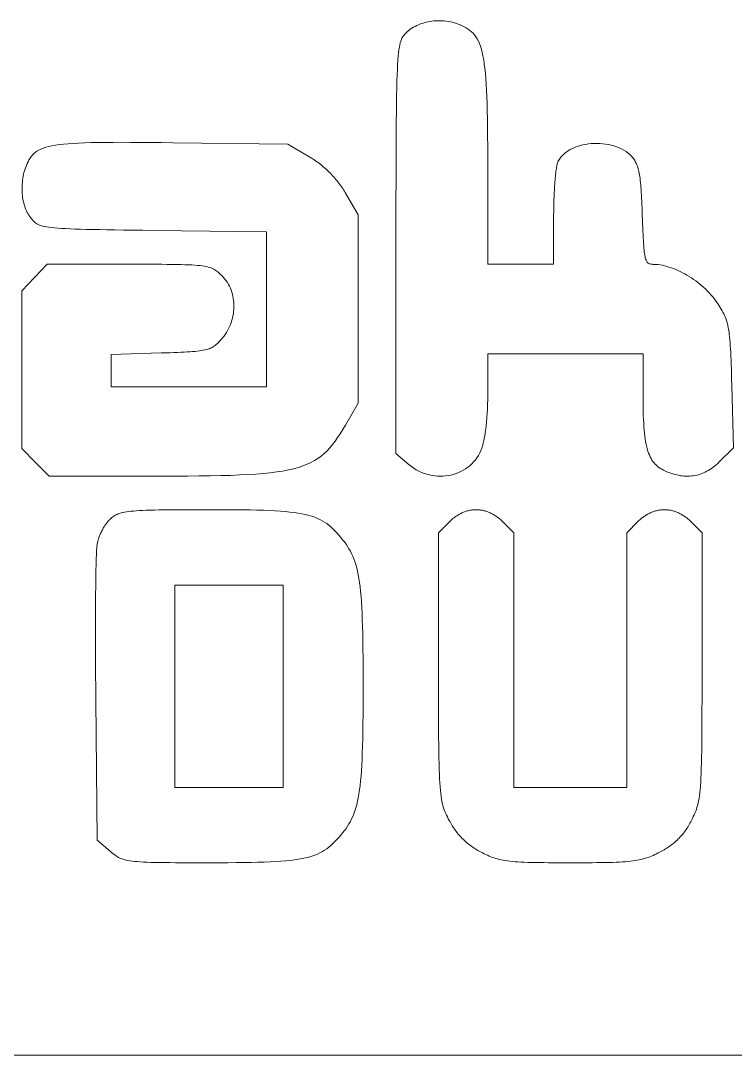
# Model space of a CAD drawing. Header units: millimetres. Extents: x 0 to 1200, y 0 to 900.
# Drawn here: x 260.73 to 285.19, y 450 to 485.4 of the extents above; entities that cross this region are included whole.
import ezdxf

# ---------------------------------------------------------------- set-up
doc = ezdxf.new("R2010")
doc.units = ezdxf.units.MM
doc.layers.add('Referance lines', color=3, linetype='CONTINUOUS', lineweight=0, true_color=0x00ff00)
doc.layers.add('Text', color=5, linetype='CONTINUOUS', lineweight=0, true_color=0x0000ff)

msp = doc.modelspace()

# ---------------------------------------------------------------- linework, layer by layer
at = {"layer": 'Referance lines', "color": 3, "true_color": 0x00ff00}
for p, q in [((0, 450), (1200, 450)), ((127.977, 450), (968.55, 450))]:
    msp.add_line(p, q, dxfattribs=at)
at = {"layer": 'Text'}
for p, q in [((274.672, 485.364), (274.74, 485.377)), ((274.74, 485.377), (274.808, 485.387)), ((274.808, 485.387), (274.877, 485.395)), ((274.877, 485.395), (274.947, 485.4)), ((274.947, 485.4), (275.017, 485.402)), ((275.017, 485.402), (275.087, 485.402)), ((275.087, 485.402), (275.157, 485.4)), ((275.157, 485.4), (275.228, 485.395)), ((275.228, 485.395), (275.298, 485.387)), ((275.298, 485.387), (275.368, 485.377)), ((275.368, 485.377), (275.438, 485.364)), ((273.923, 484.986), (273.968, 485.028)), ((273.968, 485.028), (274.017, 485.069)), ((274.017, 485.069), (274.067, 485.107)), ((274.067, 485.107), (274.12, 485.143)), ((274.12, 485.143), (274.175, 485.177)), ((274.175, 485.177), (274.231, 485.209)), ((274.231, 485.209), (274.29, 485.238)), ((274.29, 485.238), (274.35, 485.265)), ((274.35, 485.265), (274.412, 485.29)), ((274.412, 485.29), (274.475, 485.312)), ((274.475, 485.312), (274.54, 485.332)), ((274.54, 485.332), (274.605, 485.349)), ((274.605, 485.349), (274.672, 485.364)), ((275.438, 485.364), (275.507, 485.349)), ((275.507, 485.349), (275.575, 485.331)), ((275.575, 485.331), (275.643, 485.31)), ((275.643, 485.31), (275.709, 485.286)), ((275.709, 485.286), (275.775, 485.26)), ((275.775, 485.26), (275.839, 485.231)), ((275.839, 485.231), (275.912, 485.194)), ((275.912, 485.194), (275.98, 485.156)), ((275.98, 485.156), (276.045, 485.115)), ((276.045, 485.115), (276.105, 485.071)), ((276.105, 485.071), (276.162, 485.023)), ((276.162, 485.023), (276.216, 484.971)), ((273.723, 484.644), (273.741, 484.704)), ((273.741, 484.704), (273.761, 484.756)), ((273.761, 484.756), (273.781, 484.801)), ((273.781, 484.801), (273.804, 484.841)), ((273.804, 484.841), (273.827, 484.877)), ((273.827, 484.877), (273.853, 484.909)), ((273.853, 484.909), (273.88, 484.941)), ((273.88, 484.941), (273.923, 484.986)), ((276.216, 484.971), (276.266, 484.914)), ((276.266, 484.914), (276.312, 484.851)), ((276.312, 484.851), (276.356, 484.781)), ((276.356, 484.781), (276.396, 484.705)), ((276.396, 484.705), (276.433, 484.621)), ((273.664, 484.301), (273.677, 484.404)), ((273.677, 484.404), (273.691, 484.495)), ((273.691, 484.495), (273.707, 484.575)), ((273.707, 484.575), (273.723, 484.644)), ((276.433, 484.621), (276.467, 484.529)), ((276.467, 484.529), (276.499, 484.429)), ((276.499, 484.429), (276.528, 484.319)), ((276.528, 484.319), (276.554, 484.199)), ((273.632, 483.899), (273.642, 484.049)), ((273.642, 484.049), (273.653, 484.183)), ((273.653, 484.183), (273.664, 484.301)), ((276.554, 484.199), (276.578, 484.068)), ((276.578, 484.068), (276.599, 483.926)), ((273.616, 483.545), (273.624, 483.732)), ((273.624, 483.732), (273.632, 483.899)), ((276.599, 483.926), (276.618, 483.772)), ((276.618, 483.772), (276.635, 483.606)), ((276.635, 483.606), (276.65, 483.426)), ((273.603, 483.109), (273.609, 483.337)), ((273.609, 483.337), (273.616, 483.545)), ((276.65, 483.426), (276.664, 483.233)), ((273.598, 482.857), (273.603, 483.109)), ((276.664, 483.233), (276.675, 483.025)), ((276.675, 483.025), (276.685, 482.803)), ((273.589, 482.28), (273.593, 482.581)), ((273.593, 482.581), (273.598, 482.857)), ((276.685, 482.803), (276.693, 482.565)), ((276.693, 482.565), (276.7, 482.311)), ((273.586, 481.952), (273.589, 482.28)), ((276.7, 482.311), (276.705, 482.039)), ((273.583, 481.597), (273.586, 481.952)), ((276.705, 482.039), (276.709, 481.751)), ((273.581, 481.212), (273.583, 481.597)), ((276.709, 481.751), (276.712, 481.444)), ((261.693, 481.099), (261.802, 481.122)), ((261.802, 481.122), (261.922, 481.144)), ((261.922, 481.144), (262.054, 481.162)), ((262.054, 481.162), (262.198, 481.179)), ((262.198, 481.179), (262.356, 481.193)), ((262.356, 481.193), (262.528, 481.205)), ((262.528, 481.205), (262.714, 481.216)), ((262.714, 481.216), (262.916, 481.224)), ((262.916, 481.224), (263.134, 481.231)), ((263.134, 481.231), (263.368, 481.235)), ((263.368, 481.235), (263.621, 481.239)), ((263.621, 481.239), (263.892, 481.24)), ((263.892, 481.24), (264.182, 481.241)), ((264.182, 481.241), (264.491, 481.24)), ((264.491, 481.24), (264.821, 481.238)), ((264.821, 481.238), (265.173, 481.235)), ((265.173, 481.235), (265.547, 481.231)), ((265.547, 481.231), (265.943, 481.226)), ((265.943, 481.226), (269.871, 481.175)), ((269.871, 481.175), (270.632, 480.728)), ((273.579, 480.797), (273.581, 481.212)), ((276.712, 481.444), (276.714, 481.119)), ((279.79, 481.101), (279.879, 481.129)), ((279.879, 481.129), (279.971, 481.152)), ((279.971, 481.152), (280.065, 481.171)), ((280.065, 481.171), (280.161, 481.185)), ((280.161, 481.185), (280.258, 481.195)), ((280.258, 481.195), (280.356, 481.201)), ((280.356, 481.201), (280.454, 481.203)), ((280.454, 481.203), (280.553, 481.2)), ((280.553, 481.2), (280.651, 481.193)), ((280.651, 481.193), (280.748, 481.181)), ((280.748, 481.181), (280.844, 481.165)), ((280.844, 481.165), (280.939, 481.145)), ((280.939, 481.145), (281.031, 481.119)), ((281.031, 481.119), (281.121, 481.09)), ((261.09, 480.754), (261.132, 480.805)), ((261.132, 480.805), (261.179, 480.853)), ((261.179, 480.853), (261.231, 480.897)), ((261.231, 480.897), (261.289, 480.938)), ((261.289, 480.938), (261.354, 480.976)), ((261.354, 480.976), (261.426, 481.011)), ((261.426, 481.011), (261.506, 481.043)), ((261.506, 481.043), (261.595, 481.072)), ((261.595, 481.072), (261.693, 481.099)), ((273.578, 480.351), (273.579, 480.797)), ((276.714, 481.119), (276.716, 480.775)), ((276.716, 480.775), (276.716, 480.41)), ((279.216, 480.733), (279.27, 480.793)), ((279.27, 480.793), (279.33, 480.849)), ((279.33, 480.849), (279.396, 480.902)), ((279.396, 480.902), (279.466, 480.95)), ((279.466, 480.95), (279.541, 480.994)), ((279.541, 480.994), (279.62, 481.034)), ((279.62, 481.034), (279.703, 481.07)), ((279.703, 481.07), (279.79, 481.101)), ((281.121, 481.09), (281.209, 481.055)), ((281.209, 481.055), (281.292, 481.017)), ((281.292, 481.017), (281.373, 480.973)), ((281.373, 480.973), (281.449, 480.925)), ((281.449, 480.925), (281.52, 480.872)), ((281.52, 480.872), (281.587, 480.815)), ((281.587, 480.815), (281.648, 480.753)), ((260.903, 480.393), (260.926, 480.453)), ((260.926, 480.453), (260.952, 480.512)), ((260.952, 480.512), (260.983, 480.578)), ((260.983, 480.578), (261.016, 480.641)), ((261.016, 480.641), (261.052, 480.699)), ((261.052, 480.699), (261.09, 480.754)), ((270.632, 480.728), (270.679, 480.699)), ((270.679, 480.699), (270.726, 480.67)), ((270.726, 480.67), (270.773, 480.64)), ((270.773, 480.64), (270.819, 480.609)), ((270.819, 480.609), (270.865, 480.577)), ((270.865, 480.577), (270.91, 480.545)), ((270.91, 480.545), (270.955, 480.512)), ((270.955, 480.512), (270.999, 480.478)), ((270.999, 480.478), (271.042, 480.443)), ((271.042, 480.443), (271.086, 480.407)), ((279.072, 480.393), (279.08, 480.434)), ((279.08, 480.434), (279.087, 480.471)), ((279.087, 480.471), (279.095, 480.505)), ((279.095, 480.505), (279.103, 480.535)), ((279.103, 480.535), (279.111, 480.561)), ((279.111, 480.561), (279.119, 480.582)), ((279.119, 480.582), (279.127, 480.6)), ((279.127, 480.6), (279.168, 480.668)), ((279.168, 480.668), (279.216, 480.733)), ((281.648, 480.753), (281.672, 480.726)), ((281.672, 480.726), (281.694, 480.698)), ((281.694, 480.698), (281.715, 480.67)), ((281.715, 480.67), (281.735, 480.64)), ((281.735, 480.64), (281.755, 480.609)), ((281.755, 480.609), (281.773, 480.577)), ((281.773, 480.577), (281.79, 480.542)), ((281.79, 480.542), (281.806, 480.506)), ((281.806, 480.506), (281.822, 480.468)), ((281.822, 480.468), (281.837, 480.427)), ((281.837, 480.427), (281.851, 480.385)), ((260.804, 480.011), (260.816, 480.077)), ((260.816, 480.077), (260.829, 480.141)), ((260.829, 480.141), (260.844, 480.206)), ((260.844, 480.206), (260.862, 480.269)), ((260.862, 480.269), (260.881, 480.332)), ((260.881, 480.332), (260.903, 480.393)), ((271.086, 480.407), (271.128, 480.371)), ((271.128, 480.371), (271.17, 480.334)), ((271.17, 480.334), (271.211, 480.297)), ((271.211, 480.297), (271.252, 480.259)), ((271.252, 480.259), (271.292, 480.22)), ((271.292, 480.22), (271.332, 480.18)), ((271.332, 480.18), (271.371, 480.14)), ((271.371, 480.14), (271.409, 480.099)), ((271.409, 480.099), (271.446, 480.058)), ((271.446, 480.058), (271.483, 480.016)), ((273.577, 479.871), (273.578, 480.351)), ((276.716, 480.41), (276.717, 477.068)), ((279.026, 480.017), (279.032, 480.079)), ((279.032, 480.079), (279.038, 480.139)), ((279.038, 480.139), (279.045, 480.196)), ((279.045, 480.196), (279.051, 480.25)), ((279.051, 480.25), (279.058, 480.3)), ((279.058, 480.3), (279.065, 480.348)), ((279.065, 480.348), (279.072, 480.393)), ((281.851, 480.385), (281.864, 480.339)), ((281.864, 480.339), (281.876, 480.291)), ((281.876, 480.291), (281.888, 480.24)), ((281.888, 480.24), (281.899, 480.185)), ((281.899, 480.185), (281.909, 480.128)), ((281.909, 480.128), (281.918, 480.067)), ((281.918, 480.067), (281.928, 480.002)), ((260.777, 479.681), (260.779, 479.747)), ((260.779, 479.747), (260.782, 479.814)), ((260.782, 479.814), (260.788, 479.88)), ((260.788, 479.88), (260.795, 479.946)), ((260.795, 479.946), (260.804, 480.011)), ((271.483, 480.016), (271.519, 479.974)), ((271.519, 479.974), (271.555, 479.931)), ((271.555, 479.931), (271.59, 479.887)), ((271.59, 479.887), (271.624, 479.843)), ((271.624, 479.843), (271.657, 479.798)), ((271.657, 479.798), (271.689, 479.753)), ((271.689, 479.753), (271.721, 479.707)), ((271.721, 479.707), (271.752, 479.661)), ((273.576, 479.358), (273.577, 479.871)), ((279, 479.671), (279.005, 479.745)), ((279.005, 479.745), (279.01, 479.816)), ((279.01, 479.816), (279.015, 479.885)), ((279.015, 479.885), (279.02, 479.952)), ((279.02, 479.952), (279.026, 480.017)), ((281.928, 480.002), (281.936, 479.933)), ((281.936, 479.933), (281.944, 479.86)), ((281.944, 479.86), (281.952, 479.783)), ((281.952, 479.783), (281.959, 479.702)), ((260.778, 479.616), (260.777, 479.681)), ((260.78, 479.55), (260.778, 479.616)), ((260.785, 479.485), (260.78, 479.55)), ((260.791, 479.421), (260.785, 479.485)), ((260.799, 479.357), (260.791, 479.421)), ((260.809, 479.295), (260.799, 479.357)), ((271.752, 479.661), (271.782, 479.614)), ((271.782, 479.614), (271.811, 479.567)), ((271.811, 479.567), (271.84, 479.52)), ((271.84, 479.52), (272.287, 478.759)), ((273.576, 478.809), (273.576, 479.358)), ((278.982, 479.281), (278.985, 479.362)), ((278.985, 479.362), (278.988, 479.441)), ((278.988, 479.441), (278.992, 479.52)), ((278.992, 479.52), (278.996, 479.596)), ((278.996, 479.596), (279, 479.671)), ((281.959, 479.702), (281.965, 479.616)), ((281.965, 479.616), (281.972, 479.525)), ((281.972, 479.525), (281.978, 479.43)), ((281.978, 479.43), (281.983, 479.329)), ((260.821, 479.233), (260.809, 479.295)), ((260.835, 479.172), (260.821, 479.233)), ((260.851, 479.113), (260.835, 479.172)), ((260.869, 479.055), (260.851, 479.113)), ((260.889, 478.999), (260.869, 479.055)), ((260.91, 478.944), (260.889, 478.999)), ((278.974, 478.946), (278.975, 479.031)), ((278.975, 479.031), (278.977, 479.115)), ((278.977, 479.115), (278.98, 479.198)), ((278.98, 479.198), (278.982, 479.281)), ((281.983, 479.329), (281.988, 479.223)), ((281.988, 479.223), (281.993, 479.112)), ((281.993, 479.112), (281.998, 478.994)), ((260.933, 478.891), (260.91, 478.944)), ((260.958, 478.84), (260.933, 478.891)), ((260.985, 478.79), (260.958, 478.84)), ((261.014, 478.743), (260.985, 478.79)), ((261.045, 478.698), (261.014, 478.743)), ((261.077, 478.656), (261.045, 478.698)), ((261.106, 478.621), (261.077, 478.656)), ((272.287, 478.759), (272.287, 475.537)), ((273.576, 478.224), (273.576, 478.809)), ((278.972, 478.775), (278.973, 478.861)), ((278.972, 478.689), (278.972, 478.775)), ((278.972, 477.068), (278.972, 478.689)), ((278.973, 478.861), (278.974, 478.946)), ((281.998, 478.994), (282.003, 478.871)), ((282.003, 478.871), (282.007, 478.742)), ((282.007, 478.742), (282.012, 478.593)), ((261.134, 478.587), (261.106, 478.621)), ((261.162, 478.556), (261.134, 478.587)), ((261.191, 478.528), (261.162, 478.556)), ((261.221, 478.501), (261.191, 478.528)), ((261.253, 478.476), (261.221, 478.501)), ((261.289, 478.452), (261.253, 478.476)), ((261.329, 478.431), (261.289, 478.452)), ((261.373, 478.411), (261.329, 478.431)), ((261.424, 478.393), (261.373, 478.411)), ((261.481, 478.377), (261.424, 478.393)), ((261.545, 478.361), (261.481, 478.377)), ((261.617, 478.347), (261.545, 478.361)), ((261.699, 478.335), (261.617, 478.347)), ((261.79, 478.323), (261.699, 478.335)), ((261.892, 478.313), (261.79, 478.323)), ((262.006, 478.303), (261.892, 478.313)), ((262.131, 478.295), (262.006, 478.303)), ((262.27, 478.287), (262.131, 478.295)), ((262.423, 478.28), (262.27, 478.287)), ((282.012, 478.593), (282.017, 478.453)), ((282.017, 478.453), (282.022, 478.322)), ((282.022, 478.322), (282.026, 478.199)), ((262.591, 478.274), (262.423, 478.28)), ((262.774, 478.268), (262.591, 478.274)), ((262.974, 478.263), (262.774, 478.268)), ((263.191, 478.258), (262.974, 478.263)), ((263.427, 478.253), (263.191, 478.258)), ((263.681, 478.249), (263.427, 478.253)), ((263.955, 478.245), (263.681, 478.249)), ((264.25, 478.24), (263.955, 478.245)), ((264.566, 478.236), (264.25, 478.24)), ((264.904, 478.232), (264.566, 478.236)), ((265.266, 478.227), (264.904, 478.232)), ((269.146, 478.179), (265.266, 478.227)), ((269.146, 475.529), (269.146, 478.179)), ((273.576, 477.6), (273.576, 478.224)), ((282.026, 478.199), (282.031, 478.084)), ((282.031, 478.084), (282.036, 477.978)), ((282.036, 477.978), (282.042, 477.879)), ((273.576, 470.596), (273.576, 477.6)), ((282.042, 477.879), (282.047, 477.788)), ((282.047, 477.788), (282.053, 477.703)), ((282.053, 477.703), (282.059, 477.626)), ((282.059, 477.626), (282.066, 477.555)), ((282.066, 477.555), (282.073, 477.49)), ((282.073, 477.49), (282.081, 477.431)), ((282.081, 477.431), (282.09, 477.378)), ((282.09, 477.378), (282.099, 477.33)), ((282.099, 477.33), (282.109, 477.287)), ((282.109, 477.287), (282.121, 477.25)), ((282.121, 477.25), (282.133, 477.216)), ((261.202, 476.616), (261.635, 477.068)), ((261.635, 477.068), (264.431, 477.068)), ((264.431, 477.068), (264.69, 477.068)), ((264.69, 477.068), (264.932, 477.067)), ((264.932, 477.067), (265.158, 477.067)), ((265.158, 477.067), (265.369, 477.066)), ((265.369, 477.066), (265.566, 477.066)), ((265.566, 477.066), (265.749, 477.064)), ((265.749, 477.064), (265.918, 477.062)), ((265.918, 477.062), (266.075, 477.06)), ((266.075, 477.06), (266.22, 477.057)), ((266.22, 477.057), (266.354, 477.053)), ((266.354, 477.053), (266.477, 477.048)), ((266.477, 477.048), (266.59, 477.043)), ((266.59, 477.043), (266.693, 477.037)), ((266.693, 477.037), (266.788, 477.029)), ((266.788, 477.029), (266.874, 477.021)), ((266.874, 477.021), (266.952, 477.011)), ((266.952, 477.011), (267.024, 477)), ((267.024, 477), (267.088, 476.988)), ((267.088, 476.988), (267.147, 476.974)), ((267.147, 476.974), (267.201, 476.959)), ((267.201, 476.959), (267.25, 476.942)), ((267.25, 476.942), (267.296, 476.924)), ((267.296, 476.924), (267.337, 476.904)), ((267.337, 476.904), (267.376, 476.882)), ((267.376, 476.882), (267.413, 476.858)), ((276.717, 477.068), (277.845, 477.068)), ((277.845, 477.068), (278.972, 477.068)), ((282.133, 477.216), (282.146, 477.187)), ((282.146, 477.187), (282.16, 477.162)), ((282.16, 477.162), (282.176, 477.14)), ((282.176, 477.14), (282.192, 477.122)), ((282.192, 477.122), (282.21, 477.107)), ((282.21, 477.107), (282.23, 477.095)), ((282.23, 477.095), (282.25, 477.085)), ((282.25, 477.085), (282.273, 477.078)), ((282.273, 477.078), (282.297, 477.072)), ((282.297, 477.072), (282.322, 477.069)), ((282.322, 477.069), (282.35, 477.066)), ((282.35, 477.066), (282.379, 477.065)), ((282.379, 477.065), (282.41, 477.064)), ((282.41, 477.064), (282.478, 477.061)), ((282.478, 477.061), (282.549, 477.055)), ((282.549, 477.055), (282.62, 477.046)), ((282.62, 477.046), (282.693, 477.033)), ((282.693, 477.033), (282.767, 477.016)), ((282.767, 477.016), (282.843, 476.997)), ((282.843, 476.997), (282.919, 476.974)), ((282.919, 476.974), (282.995, 476.949)), ((282.995, 476.949), (283.072, 476.92)), ((283.072, 476.92), (283.15, 476.889)), ((283.15, 476.889), (283.227, 476.855)), ((260.77, 476.164), (261.202, 476.616)), ((267.413, 476.858), (267.448, 476.832)), ((267.448, 476.832), (267.483, 476.805)), ((267.483, 476.805), (267.517, 476.775)), ((267.517, 476.775), (267.551, 476.743)), ((267.551, 476.743), (267.586, 476.709)), ((267.586, 476.709), (267.623, 476.672)), ((267.623, 476.672), (267.674, 476.619)), ((267.674, 476.619), (267.721, 476.562)), ((267.721, 476.562), (267.765, 476.504)), ((283.227, 476.855), (283.305, 476.818)), ((283.305, 476.818), (283.382, 476.779)), ((283.382, 476.779), (283.46, 476.738)), ((283.46, 476.738), (283.536, 476.694)), ((283.536, 476.694), (283.612, 476.648)), ((283.612, 476.648), (283.687, 476.6)), ((283.687, 476.6), (283.761, 476.55)), ((283.761, 476.55), (283.834, 476.498)), ((260.77, 473.462), (260.77, 476.164)), ((267.765, 476.504), (267.805, 476.443)), ((267.805, 476.443), (267.842, 476.381)), ((267.842, 476.381), (267.876, 476.316)), ((267.876, 476.316), (267.907, 476.25)), ((267.907, 476.25), (267.934, 476.182)), ((267.934, 476.182), (267.958, 476.112)), ((283.834, 476.498), (283.906, 476.444)), ((283.906, 476.444), (283.976, 476.389)), ((283.976, 476.389), (284.045, 476.332)), ((284.045, 476.332), (284.111, 476.273)), ((284.111, 476.273), (284.176, 476.213)), ((284.176, 476.213), (284.239, 476.152)), ((267.958, 476.112), (267.978, 476.042)), ((267.978, 476.042), (267.995, 475.97)), ((267.995, 475.97), (268.009, 475.897)), ((268.009, 475.897), (268.019, 475.824)), ((268.019, 475.824), (268.026, 475.749)), ((284.239, 476.152), (284.299, 476.09)), ((284.299, 476.09), (284.356, 476.026)), ((284.356, 476.026), (284.412, 475.962)), ((284.412, 475.962), (284.464, 475.896)), ((284.464, 475.896), (284.513, 475.83)), ((284.513, 475.83), (284.559, 475.763)), ((268.027, 475.525), (268.02, 475.449)), ((268.026, 475.749), (268.03, 475.675)), ((268.03, 475.6), (268.027, 475.525)), ((268.03, 475.675), (268.03, 475.6)), ((269.146, 472.879), (269.146, 475.529)), ((272.287, 475.537), (272.287, 472.316)), ((284.559, 475.763), (284.6, 475.702)), ((284.6, 475.702), (284.638, 475.643)), ((284.638, 475.643), (284.673, 475.587)), ((284.673, 475.587), (284.707, 475.532)), ((284.707, 475.532), (284.738, 475.478)), ((284.738, 475.478), (284.767, 475.425)), ((267.961, 475.151), (267.937, 475.078)), ((267.981, 475.225), (267.961, 475.151)), ((267.997, 475.299), (267.981, 475.225)), ((268.01, 475.374), (267.997, 475.299)), ((268.02, 475.449), (268.01, 475.374)), ((284.767, 475.425), (284.794, 475.373)), ((284.794, 475.373), (284.819, 475.32)), ((284.819, 475.32), (284.842, 475.266)), ((284.842, 475.266), (284.864, 475.212)), ((284.864, 475.212), (284.884, 475.155)), ((284.884, 475.155), (284.902, 475.097)), ((267.811, 474.797), (267.77, 474.73)), ((267.847, 474.865), (267.811, 474.797)), ((267.881, 474.935), (267.847, 474.865)), ((267.911, 475.006), (267.881, 474.935)), ((267.937, 475.078), (267.911, 475.006)), ((284.902, 475.097), (284.919, 475.036)), ((284.919, 475.036), (284.935, 474.972)), ((284.935, 474.972), (284.949, 474.904)), ((284.949, 474.904), (284.962, 474.832)), ((284.962, 474.832), (284.974, 474.755)), ((284.974, 474.755), (284.984, 474.674)), ((267.528, 474.425), (267.496, 474.391)), ((267.561, 474.46), (267.528, 474.425)), ((267.595, 474.499), (267.561, 474.46)), ((267.63, 474.539), (267.595, 474.499)), ((267.68, 474.601), (267.63, 474.539)), ((267.727, 474.664), (267.68, 474.601)), ((267.77, 474.73), (267.727, 474.664)), ((284.984, 474.674), (284.994, 474.587)), ((284.994, 474.587), (285.003, 474.494)), ((285.003, 474.494), (285.011, 474.394)), ((285.011, 474.394), (285.019, 474.288)), ((265.834, 474.042), (265.69, 474.038)), ((265.97, 474.047), (265.834, 474.042)), ((266.096, 474.052), (265.97, 474.047)), ((266.215, 474.057), (266.096, 474.052)), ((266.326, 474.063), (266.215, 474.057)), ((266.429, 474.068), (266.326, 474.063)), ((266.525, 474.075), (266.429, 474.068)), ((266.615, 474.081), (266.525, 474.075)), ((266.698, 474.088), (266.615, 474.081)), ((266.775, 474.096), (266.698, 474.088)), ((266.846, 474.105), (266.775, 474.096)), ((266.912, 474.115), (266.846, 474.105)), ((266.974, 474.125), (266.912, 474.115)), ((267.031, 474.137), (266.974, 474.125)), ((267.083, 474.15), (267.031, 474.137)), ((267.132, 474.163), (267.083, 474.15)), ((267.178, 474.179), (267.132, 474.163)), ((267.22, 474.196), (267.178, 474.179)), ((267.26, 474.214), (267.22, 474.196)), ((267.298, 474.234), (267.26, 474.214)), ((267.333, 474.255), (267.298, 474.234)), ((267.367, 474.278), (267.333, 474.255)), ((267.4, 474.304), (267.367, 474.278)), ((267.433, 474.331), (267.4, 474.304)), ((267.464, 474.36), (267.433, 474.331)), ((267.496, 474.391), (267.464, 474.36)), ((285.019, 474.288), (285.026, 474.174)), ((285.026, 474.174), (285.032, 474.052)), ((285.032, 474.052), (285.038, 473.921)), ((265.536, 474.033), (263.83, 473.978)), ((263.83, 473.978), (263.83, 473.429)), ((265.69, 474.038), (265.536, 474.033)), ((279.375, 474.007), (276.717, 474.007)), ((276.717, 474.007), (276.717, 472.633)), ((282.033, 474.007), (279.375, 474.007)), ((282.033, 472.484), (282.033, 474.007)), ((285.038, 473.921), (285.043, 473.782)), ((285.043, 473.782), (285.049, 473.633)), ((260.77, 470.761), (260.77, 473.462)), ((263.83, 473.429), (263.83, 472.879)), ((285.049, 473.633), (285.054, 473.475)), ((285.054, 473.475), (285.059, 473.306)), ((285.059, 473.306), (285.064, 473.126)), ((285.064, 473.126), (285.069, 472.935)), ((263.83, 472.879), (266.488, 472.879)), ((266.488, 472.879), (269.146, 472.879)), ((276.717, 472.633), (276.717, 472.552)), ((285.069, 472.935), (285.125, 470.792)), ((272.287, 472.316), (271.844, 471.561)), ((276.712, 472.313), (276.71, 472.235)), ((276.714, 472.392), (276.712, 472.313)), ((276.716, 472.472), (276.714, 472.392)), ((276.717, 472.552), (276.716, 472.472)), ((282.033, 472.325), (282.033, 472.484)), ((282.035, 472.173), (282.033, 472.325)), ((276.695, 471.932), (276.69, 471.859)), ((276.699, 472.006), (276.695, 471.932)), ((276.703, 472.082), (276.699, 472.006)), ((276.707, 472.158), (276.703, 472.082)), ((276.71, 472.235), (276.707, 472.158)), ((282.038, 472.028), (282.035, 472.173)), ((282.041, 471.889), (282.038, 472.028)), ((271.844, 471.561), (271.754, 471.411)), ((276.665, 471.579), (276.657, 471.512)), ((276.672, 471.647), (276.665, 471.579)), ((276.678, 471.716), (276.672, 471.647)), ((276.684, 471.787), (276.678, 471.716)), ((276.69, 471.859), (276.684, 471.787)), ((282.046, 471.757), (282.041, 471.889)), ((282.053, 471.63), (282.046, 471.757)), ((282.061, 471.51), (282.053, 471.63)), ((271.666, 471.27), (271.579, 471.138)), ((271.754, 471.411), (271.666, 471.27)), ((276.623, 471.262), (276.614, 471.203)), ((276.632, 471.322), (276.623, 471.262)), ((276.641, 471.384), (276.632, 471.322)), ((276.649, 471.447), (276.641, 471.384)), ((276.657, 471.512), (276.649, 471.447)), ((282.07, 471.396), (282.061, 471.51)), ((282.08, 471.288), (282.07, 471.396)), ((282.092, 471.185), (282.08, 471.288)), ((271.402, 470.898), (271.311, 470.789)), ((271.491, 471.014), (271.402, 470.898)), ((271.579, 471.138), (271.491, 471.014)), ((276.548, 470.894), (276.536, 470.85)), ((276.56, 470.941), (276.548, 470.894)), ((276.571, 470.989), (276.56, 470.941)), ((276.582, 471.04), (276.571, 470.989)), ((276.593, 471.092), (276.582, 471.04)), ((276.604, 471.147), (276.593, 471.092)), ((276.614, 471.203), (276.604, 471.147)), ((282.106, 471.088), (282.092, 471.185)), ((282.121, 470.996), (282.106, 471.088)), ((282.138, 470.908), (282.121, 470.996)), ((282.156, 470.826), (282.138, 470.908)), ((261.241, 470.29), (260.77, 470.761)), ((271.014, 470.507), (270.905, 470.427)), ((271.118, 470.594), (271.014, 470.507)), ((271.216, 470.688), (271.118, 470.594)), ((271.311, 470.789), (271.216, 470.688)), ((274.028, 470.208), (273.576, 470.596)), ((276.397, 470.528), (276.347, 470.448)), ((276.443, 470.611), (276.397, 470.528)), ((276.483, 470.699), (276.443, 470.611)), ((276.497, 470.733), (276.483, 470.699)), ((276.51, 470.77), (276.497, 470.733)), ((276.523, 470.809), (276.51, 470.77)), ((276.536, 470.85), (276.523, 470.809)), ((282.177, 470.748), (282.156, 470.826)), ((282.199, 470.675), (282.177, 470.748)), ((282.223, 470.606), (282.199, 470.675)), ((282.248, 470.542), (282.223, 470.606)), ((282.276, 470.481), (282.248, 470.542)), ((285.125, 470.792), (284.638, 470.305)), ((261.711, 469.819), (261.241, 470.29)), ((261.241, 470.29), (261.241, 470.29)), ((270.388, 470.167), (270.235, 470.116)), ((270.531, 470.224), (270.388, 470.167)), ((270.664, 470.285), (270.531, 470.224)), ((270.788, 470.353), (270.664, 470.285)), ((270.905, 470.427), (270.788, 470.353)), ((274.107, 470.144), (274.028, 470.208)), ((274.028, 470.208), (274.028, 470.208)), ((276.102, 470.176), (276.031, 470.12)), ((276.169, 470.238), (276.102, 470.176)), ((276.233, 470.303), (276.169, 470.238)), ((276.292, 470.374), (276.233, 470.303)), ((276.347, 470.448), (276.292, 470.374)), ((282.306, 470.424), (282.276, 470.481)), ((282.338, 470.37), (282.306, 470.424)), ((282.372, 470.321), (282.338, 470.37)), ((282.408, 470.274), (282.372, 470.321)), ((282.447, 470.23), (282.408, 470.274)), ((282.487, 470.19), (282.447, 470.23)), ((282.531, 470.152), (282.487, 470.19)), ((282.576, 470.117), (282.531, 470.152)), ((284.483, 470.165), (284.43, 470.124)), ((284.535, 470.209), (284.483, 470.165)), ((284.587, 470.256), (284.535, 470.209)), ((284.638, 470.305), (284.587, 470.256)), ((265.566, 469.819), (261.711, 469.819)), ((266.017, 469.819), (265.566, 469.819)), ((266.443, 469.821), (266.017, 469.819)), ((266.844, 469.824), (266.443, 469.821)), ((267.221, 469.829), (266.844, 469.824)), ((267.576, 469.836), (267.221, 469.829)), ((267.908, 469.845), (267.576, 469.836)), ((268.22, 469.857), (267.908, 469.845)), ((268.511, 469.871), (268.22, 469.857)), ((268.784, 469.888), (268.511, 469.871)), ((269.038, 469.909), (268.784, 469.888)), ((269.275, 469.933), (269.038, 469.909)), ((269.496, 469.961), (269.275, 469.933)), ((269.701, 469.993), (269.496, 469.961)), ((269.892, 470.03), (269.701, 469.993)), ((270.07, 470.071), (269.892, 470.03)), ((270.235, 470.116), (270.07, 470.071)), ((274.188, 470.086), (274.107, 470.144)), ((274.272, 470.034), (274.188, 470.086)), ((274.358, 469.987), (274.272, 470.034)), ((274.446, 469.946), (274.358, 469.987)), ((274.536, 469.911), (274.446, 469.946)), ((274.627, 469.881), (274.536, 469.911)), ((274.718, 469.857), (274.627, 469.881)), ((274.811, 469.839), (274.718, 469.857)), ((274.904, 469.825), (274.811, 469.839)), ((274.997, 469.817), (274.904, 469.825)), ((275.09, 469.815), (274.997, 469.817)), ((275.182, 469.817), (275.09, 469.815)), ((275.274, 469.825), (275.182, 469.817)), ((275.366, 469.838), (275.274, 469.825)), ((275.456, 469.856), (275.366, 469.838)), ((275.544, 469.879), (275.456, 469.856)), ((275.631, 469.907), (275.544, 469.879)), ((275.716, 469.94), (275.631, 469.907)), ((275.799, 469.978), (275.716, 469.94)), ((275.879, 470.02), (275.799, 469.978)), ((275.956, 470.068), (275.879, 470.02)), ((276.031, 470.12), (275.956, 470.068)), ((282.624, 470.084), (282.576, 470.117)), ((282.674, 470.053), (282.624, 470.084)), ((282.727, 470.024), (282.674, 470.053)), ((282.783, 469.998), (282.727, 470.024)), ((282.851, 469.968), (282.783, 469.998)), ((282.918, 469.941), (282.851, 469.968)), ((282.985, 469.917), (282.918, 469.941)), ((283.051, 469.895), (282.985, 469.917)), ((283.117, 469.876), (283.051, 469.895)), ((283.183, 469.859), (283.117, 469.876)), ((283.247, 469.846), (283.183, 469.859)), ((283.312, 469.834), (283.247, 469.846)), ((283.376, 469.826), (283.312, 469.834)), ((283.439, 469.82), (283.376, 469.826)), ((283.502, 469.817), (283.439, 469.82)), ((283.564, 469.816), (283.502, 469.817)), ((283.626, 469.818), (283.564, 469.816)), ((283.687, 469.823), (283.626, 469.818)), ((283.748, 469.83), (283.687, 469.823)), ((283.808, 469.84), (283.748, 469.83)), ((283.867, 469.853), (283.808, 469.84)), ((283.926, 469.868), (283.867, 469.853)), ((283.985, 469.886), (283.926, 469.868)), ((284.042, 469.906), (283.985, 469.886)), ((284.1, 469.93), (284.042, 469.906)), ((284.156, 469.955), (284.1, 469.93)), ((284.212, 469.984), (284.156, 469.955)), ((284.268, 470.015), (284.212, 469.984)), ((284.322, 470.048), (284.268, 470.015)), ((284.377, 470.085), (284.322, 470.048)), ((284.43, 470.124), (284.377, 470.085)), ((263.792, 468.348), (263.823, 468.376)), ((263.823, 468.376), (263.854, 468.403)), ((263.854, 468.403), (263.885, 468.427)), ((263.885, 468.427), (263.918, 468.45)), ((263.918, 468.45), (263.952, 468.472)), ((263.952, 468.472), (263.989, 468.492)), ((263.989, 468.492), (264.028, 468.511)), ((264.028, 468.511), (264.071, 468.528)), ((264.071, 468.528), (264.117, 468.544)), ((264.117, 468.544), (264.168, 468.559)), ((264.168, 468.559), (264.223, 468.573)), ((264.223, 468.573), (264.284, 468.585)), ((264.284, 468.585), (264.351, 468.597)), ((264.351, 468.597), (264.425, 468.607)), ((264.425, 468.607), (264.505, 468.616)), ((264.505, 468.616), (264.593, 468.625)), ((264.593, 468.625), (264.689, 468.632)), ((264.689, 468.632), (264.793, 468.639)), ((264.793, 468.639), (264.907, 468.645)), ((264.907, 468.645), (265.03, 468.65)), ((265.03, 468.65), (265.163, 468.654)), ((265.163, 468.654), (265.307, 468.658)), ((265.307, 468.658), (265.463, 468.661)), ((265.463, 468.661), (265.63, 468.663)), ((265.63, 468.663), (265.809, 468.665)), ((265.809, 468.665), (266.001, 468.667)), ((266.001, 468.667), (266.207, 468.668)), ((266.207, 468.668), (266.426, 468.669)), ((266.426, 468.669), (266.66, 468.669)), ((266.66, 468.669), (266.908, 468.67)), ((266.908, 468.67), (267.172, 468.67)), ((267.172, 468.67), (267.488, 468.669)), ((267.488, 468.669), (267.787, 468.668)), ((267.787, 468.668), (268.068, 468.667)), ((268.068, 468.667), (268.334, 468.664)), ((268.334, 468.664), (268.583, 468.66)), ((268.583, 468.66), (268.818, 468.655)), ((268.818, 468.655), (269.038, 468.648)), ((269.038, 468.648), (269.244, 468.64)), ((269.244, 468.64), (269.437, 468.63)), ((269.437, 468.63), (269.618, 468.619)), ((269.618, 468.619), (269.787, 468.605)), ((269.787, 468.605), (269.945, 468.59)), ((269.945, 468.59), (270.093, 468.572)), ((270.093, 468.572), (270.23, 468.552)), ((270.23, 468.552), (270.359, 468.529)), ((270.359, 468.529), (270.478, 468.504)), ((270.478, 468.504), (270.59, 468.476)), ((270.59, 468.476), (270.695, 468.445)), ((270.695, 468.445), (270.793, 468.411)), ((270.793, 468.411), (270.885, 468.374)), ((275.526, 468.366), (275.552, 468.387)), ((275.552, 468.387), (275.578, 468.407)), ((275.578, 468.407), (275.605, 468.427)), ((275.605, 468.427), (275.633, 468.446)), ((275.633, 468.446), (275.661, 468.464)), ((275.661, 468.464), (275.689, 468.482)), ((275.689, 468.482), (275.717, 468.499)), ((275.717, 468.499), (275.746, 468.515)), ((275.746, 468.515), (275.774, 468.53)), ((275.774, 468.53), (275.804, 468.545)), ((275.804, 468.545), (275.833, 468.559)), ((275.833, 468.559), (275.863, 468.572)), ((275.863, 468.572), (275.892, 468.584)), ((275.892, 468.584), (275.922, 468.596)), ((275.922, 468.596), (275.952, 468.607)), ((275.952, 468.607), (275.983, 468.617)), ((275.983, 468.617), (276.013, 468.626)), ((276.013, 468.626), (276.044, 468.634)), ((276.044, 468.634), (276.074, 468.641)), ((276.074, 468.641), (276.105, 468.648)), ((276.105, 468.648), (276.135, 468.654)), ((276.135, 468.654), (276.166, 468.659)), ((276.166, 468.659), (276.197, 468.663)), ((276.197, 468.663), (276.227, 468.666)), ((276.227, 468.666), (276.258, 468.668)), ((276.258, 468.668), (276.288, 468.669)), ((276.288, 468.669), (276.319, 468.67)), ((276.319, 468.67), (276.349, 468.669)), ((276.349, 468.669), (276.38, 468.668)), ((276.38, 468.668), (276.41, 468.666)), ((276.41, 468.666), (276.441, 468.663)), ((276.441, 468.663), (276.471, 468.659)), ((276.471, 468.659), (276.502, 468.654)), ((276.502, 468.654), (276.533, 468.648)), ((276.533, 468.648), (276.563, 468.641)), ((276.563, 468.641), (276.594, 468.634)), ((276.594, 468.634), (276.624, 468.626)), ((276.624, 468.626), (276.655, 468.617)), ((276.655, 468.617), (276.685, 468.607)), ((276.685, 468.607), (276.715, 468.596)), ((276.715, 468.596), (276.745, 468.584)), ((276.745, 468.584), (276.775, 468.572)), ((276.775, 468.572), (276.804, 468.559)), ((276.804, 468.559), (276.834, 468.545)), ((276.834, 468.545), (276.863, 468.53)), ((276.863, 468.53), (276.892, 468.515)), ((276.892, 468.515), (276.92, 468.499)), ((276.92, 468.499), (276.949, 468.482)), ((276.949, 468.482), (276.977, 468.464)), ((276.977, 468.464), (277.004, 468.446)), ((277.004, 468.446), (277.032, 468.427)), ((277.032, 468.427), (277.059, 468.407)), ((277.059, 468.407), (277.085, 468.387)), ((277.085, 468.387), (277.112, 468.366)), ((281.969, 468.366), (281.995, 468.387)), ((281.995, 468.387), (282.022, 468.407)), ((282.022, 468.407), (282.049, 468.427)), ((282.049, 468.427), (282.076, 468.446)), ((282.076, 468.446), (282.104, 468.464)), ((282.104, 468.464), (282.132, 468.482)), ((282.132, 468.482), (282.16, 468.499)), ((282.16, 468.499), (282.189, 468.515)), ((282.189, 468.515), (282.218, 468.53)), ((282.218, 468.53), (282.247, 468.545)), ((282.247, 468.545), (282.276, 468.559)), ((282.276, 468.559), (282.306, 468.572)), ((282.306, 468.572), (282.336, 468.584)), ((282.336, 468.584), (282.366, 468.596)), ((282.366, 468.596), (282.396, 468.607)), ((282.396, 468.607), (282.426, 468.617)), ((282.426, 468.617), (282.456, 468.626)), ((282.456, 468.626), (282.487, 468.634)), ((282.487, 468.634), (282.517, 468.641)), ((282.517, 468.641), (282.548, 468.648)), ((282.548, 468.648), (282.579, 468.654)), ((282.579, 468.654), (282.609, 468.659)), ((282.609, 468.659), (282.64, 468.663)), ((282.64, 468.663), (282.67, 468.666)), ((282.67, 468.666), (282.701, 468.668)), ((282.701, 468.668), (282.732, 468.669)), ((282.732, 468.669), (282.762, 468.67)), ((282.762, 468.67), (282.792, 468.669)), ((282.792, 468.669), (282.823, 468.668)), ((282.823, 468.668), (282.853, 468.666)), ((282.853, 468.666), (282.884, 468.663)), ((282.884, 468.663), (282.915, 468.659)), ((282.915, 468.659), (282.945, 468.654)), ((282.945, 468.654), (282.976, 468.648)), ((282.976, 468.648), (283.007, 468.641)), ((283.007, 468.641), (283.037, 468.634)), ((283.037, 468.634), (283.068, 468.626)), ((283.068, 468.626), (283.098, 468.617)), ((283.098, 468.617), (283.128, 468.607)), ((283.128, 468.607), (283.158, 468.596)), ((283.158, 468.596), (283.188, 468.584)), ((283.188, 468.584), (283.218, 468.572)), ((283.218, 468.572), (283.248, 468.559)), ((283.248, 468.559), (283.277, 468.545)), ((283.277, 468.545), (283.306, 468.53)), ((283.306, 468.53), (283.335, 468.515)), ((283.335, 468.515), (283.364, 468.499)), ((283.364, 468.499), (283.392, 468.482)), ((283.392, 468.482), (283.42, 468.464)), ((283.42, 468.464), (283.448, 468.446)), ((283.448, 468.446), (283.475, 468.427)), ((283.475, 468.427), (283.502, 468.407)), ((283.502, 468.407), (283.529, 468.387)), ((283.529, 468.387), (283.555, 468.366)), ((263.543, 468.011), (263.56, 468.04)), ((263.56, 468.04), (263.576, 468.068)), ((263.576, 468.068), (263.593, 468.096)), ((263.593, 468.096), (263.611, 468.123)), ((263.611, 468.123), (263.628, 468.15)), ((263.628, 468.15), (263.646, 468.176)), ((263.646, 468.176), (263.664, 468.201)), ((263.664, 468.201), (263.682, 468.225)), ((263.682, 468.225), (263.7, 468.248)), ((263.7, 468.248), (263.718, 468.27)), ((263.718, 468.27), (263.737, 468.291)), ((263.737, 468.291), (263.755, 468.312)), ((263.755, 468.312), (263.773, 468.331)), ((263.773, 468.331), (263.792, 468.348)), ((270.885, 468.374), (270.972, 468.334)), ((270.972, 468.334), (271.054, 468.29)), ((271.054, 468.29), (271.132, 468.243)), ((271.132, 468.243), (271.207, 468.192)), ((271.207, 468.192), (271.279, 468.137)), ((271.279, 468.137), (271.348, 468.078)), ((271.348, 468.078), (271.417, 468.016)), ((275.03, 467.879), (275.425, 468.274)), ((275.425, 468.274), (275.45, 468.298)), ((275.45, 468.298), (275.475, 468.321)), ((275.475, 468.321), (275.5, 468.344)), ((275.5, 468.344), (275.526, 468.366)), ((277.112, 468.366), (277.137, 468.344)), ((277.137, 468.344), (277.163, 468.321)), ((277.163, 468.321), (277.188, 468.298)), ((277.188, 468.298), (277.212, 468.274)), ((277.212, 468.274), (277.607, 467.879)), ((281.473, 467.879), (281.869, 468.274)), ((281.869, 468.274), (281.893, 468.298)), ((281.893, 468.298), (281.918, 468.321)), ((281.918, 468.321), (281.943, 468.344)), ((281.943, 468.344), (281.969, 468.366)), ((283.555, 468.366), (283.581, 468.344)), ((283.581, 468.344), (283.606, 468.321)), ((283.606, 468.321), (283.631, 468.298)), ((283.631, 468.298), (283.655, 468.274)), ((283.655, 468.274), (284.051, 467.879)), ((263.387, 467.648), (263.396, 467.678)), ((263.396, 467.678), (263.407, 467.709)), ((263.407, 467.709), (263.418, 467.739)), ((263.418, 467.739), (263.429, 467.77)), ((263.429, 467.77), (263.442, 467.8)), ((263.442, 467.8), (263.455, 467.831)), ((263.455, 467.831), (263.468, 467.862)), ((263.468, 467.862), (263.482, 467.892)), ((263.482, 467.892), (263.497, 467.922)), ((263.497, 467.922), (263.512, 467.952)), ((263.512, 467.952), (263.528, 467.982)), ((263.528, 467.982), (263.543, 468.011)), ((271.417, 468.016), (271.484, 467.948)), ((271.484, 467.948), (271.552, 467.877)), ((271.552, 467.877), (271.62, 467.801)), ((271.62, 467.801), (271.689, 467.72)), ((271.689, 467.72), (271.751, 467.644)), ((275.03, 463.306), (275.03, 467.879)), ((277.607, 467.879), (277.607, 463.522)), ((281.473, 463.522), (281.473, 467.879)), ((284.051, 467.879), (284.051, 463.315)), ((263.331, 467.29), (263.336, 467.361)), ((263.336, 467.361), (263.34, 467.421)), ((263.34, 467.421), (263.345, 467.468)), ((263.345, 467.468), (263.35, 467.503)), ((263.35, 467.503), (263.356, 467.531)), ((263.356, 467.531), (263.362, 467.559)), ((263.362, 467.559), (263.369, 467.589)), ((263.369, 467.589), (263.378, 467.618)), ((263.378, 467.618), (263.387, 467.648)), ((271.751, 467.644), (271.81, 467.568)), ((271.81, 467.568), (271.866, 467.492)), ((271.866, 467.492), (271.918, 467.415)), ((271.918, 467.415), (271.968, 467.336)), ((271.968, 467.336), (272.014, 467.254)), ((263.316, 466.89), (263.319, 467.006)), ((263.319, 467.006), (263.323, 467.112)), ((263.323, 467.112), (263.327, 467.206)), ((263.327, 467.206), (263.331, 467.29)), ((272.014, 467.254), (272.057, 467.17)), ((272.057, 467.17), (272.097, 467.082)), ((272.097, 467.082), (272.135, 466.99)), ((272.135, 466.99), (272.17, 466.893)), ((263.306, 466.482), (263.309, 466.627)), ((263.309, 466.627), (263.312, 466.763)), ((263.312, 466.763), (263.316, 466.89)), ((272.17, 466.893), (272.202, 466.79)), ((272.202, 466.79), (272.232, 466.682)), ((272.232, 466.682), (272.26, 466.567)), ((263.301, 466.164), (263.304, 466.327)), ((263.304, 466.327), (263.306, 466.482)), ((272.26, 466.567), (272.285, 466.444)), ((272.285, 466.444), (272.308, 466.313)), ((272.308, 466.313), (272.329, 466.174)), ((263.297, 465.813), (263.299, 465.993)), ((263.299, 465.993), (263.301, 466.164)), ((267.862, 466.092), (266.009, 466.092)), ((266.009, 466.092), (266.009, 462.629)), ((269.714, 466.092), (267.862, 466.092)), ((269.714, 462.629), (269.714, 466.092)), ((272.329, 466.174), (272.347, 466.026)), ((272.347, 466.026), (272.364, 465.867)), ((263.294, 465.432), (263.295, 465.626)), ((263.295, 465.626), (263.297, 465.813)), ((272.364, 465.867), (272.379, 465.699)), ((272.379, 465.699), (272.393, 465.519)), ((263.292, 465.024), (263.293, 465.231)), ((263.293, 465.231), (263.294, 465.432)), ((272.393, 465.519), (272.404, 465.327)), ((272.404, 465.327), (272.414, 465.123)), ((263.291, 464.81), (263.292, 465.024)), ((272.414, 465.123), (272.423, 464.906)), ((272.423, 464.906), (272.43, 464.676)), ((263.291, 464.591), (263.291, 464.81)), ((263.291, 464.367), (263.291, 464.591)), ((272.43, 464.676), (272.436, 464.431)), ((263.291, 464.138), (263.291, 464.367)), ((263.291, 463.904), (263.291, 464.138)), ((272.436, 464.431), (272.441, 464.172)), ((272.441, 464.172), (272.445, 463.897)), ((263.292, 463.666), (263.291, 463.904)), ((272.445, 463.897), (272.448, 463.605)), ((263.293, 463.424), (263.292, 463.666)), ((263.294, 463.179), (263.293, 463.424)), ((272.448, 463.605), (272.449, 463.298)), ((277.607, 463.522), (277.607, 459.166)), ((281.473, 459.166), (281.473, 463.522)), ((263.296, 462.931), (263.294, 463.179)), ((272.449, 463.298), (272.45, 462.972)), ((275.03, 462.888), (275.03, 463.306)), ((284.051, 463.315), (284.051, 462.901)), ((263.298, 462.68), (263.296, 462.931)), ((272.45, 462.972), (272.451, 462.629)), ((275.03, 462.495), (275.03, 462.888)), ((284.051, 462.901), (284.05, 462.512)), ((263.3, 462.427), (263.298, 462.68)), ((263.302, 462.172), (263.3, 462.427)), ((266.009, 462.629), (266.009, 459.166)), ((269.714, 459.166), (269.714, 462.629)), ((269.714, 462.629), (269.714, 462.629)), ((272.451, 462.629), (272.45, 462.286)), ((275.031, 462.128), (275.03, 462.495)), ((284.05, 462.512), (284.05, 462.148)), ((263.351, 457.366), (263.302, 462.172)), ((272.45, 462.286), (272.449, 461.961)), ((275.031, 461.785), (275.031, 462.128)), ((284.05, 462.148), (284.049, 461.808)), ((272.448, 461.653), (272.445, 461.362)), ((272.449, 461.961), (272.448, 461.653)), ((275.032, 461.465), (275.031, 461.785)), ((284.049, 461.808), (284.048, 461.49)), ((272.445, 461.362), (272.441, 461.087)), ((275.033, 461.167), (275.032, 461.465)), ((284.048, 461.49), (284.047, 461.194)), ((272.441, 461.087), (272.436, 460.827)), ((275.035, 460.89), (275.033, 461.167)), ((284.047, 461.194), (284.045, 460.918)), ((272.436, 460.827), (272.43, 460.582)), ((275.038, 460.633), (275.035, 460.89)), ((275.041, 460.396), (275.038, 460.633)), ((284.043, 460.663), (284.04, 460.426)), ((284.045, 460.918), (284.043, 460.663)), ((272.423, 460.352), (272.414, 460.135)), ((272.43, 460.582), (272.423, 460.352)), ((275.044, 460.177), (275.041, 460.396)), ((284.04, 460.426), (284.036, 460.207)), ((272.404, 459.931), (272.393, 459.739)), ((272.414, 460.135), (272.404, 459.931)), ((275.049, 459.975), (275.044, 460.177)), ((275.054, 459.789), (275.049, 459.975)), ((284.032, 460.005), (284.026, 459.819)), ((284.036, 460.207), (284.032, 460.005)), ((272.379, 459.56), (272.364, 459.391)), ((272.393, 459.739), (272.379, 459.56)), ((275.06, 459.618), (275.054, 459.789)), ((275.067, 459.462), (275.06, 459.618)), ((284.02, 459.648), (284.013, 459.491)), ((284.026, 459.819), (284.02, 459.648)), ((272.347, 459.233), (272.329, 459.084)), ((272.364, 459.391), (272.347, 459.233)), ((275.075, 459.319), (275.067, 459.462)), ((275.084, 459.188), (275.075, 459.319)), ((275.095, 459.069), (275.084, 459.188)), ((283.996, 459.215), (283.986, 459.094)), ((284.005, 459.347), (283.996, 459.215)), ((284.013, 459.491), (284.005, 459.347)), ((266.009, 459.166), (267.862, 459.166)), ((267.862, 459.166), (269.714, 459.166)), ((272.308, 458.945), (272.285, 458.814)), ((272.329, 459.084), (272.308, 458.945)), ((275.106, 458.96), (275.095, 459.069)), ((275.119, 458.86), (275.106, 458.96)), ((275.134, 458.769), (275.119, 458.86)), ((277.607, 459.166), (279.54, 459.166)), ((279.54, 459.166), (281.473, 459.166)), ((283.962, 458.883), (283.948, 458.79)), ((283.975, 458.984), (283.962, 458.883)), ((283.986, 459.094), (283.975, 458.984)), ((272.202, 458.468), (272.17, 458.365)), ((272.232, 458.576), (272.202, 458.468)), ((272.26, 458.692), (272.232, 458.576)), ((272.285, 458.814), (272.26, 458.692)), ((275.149, 458.684), (275.134, 458.769)), ((275.166, 458.607), (275.149, 458.684)), ((275.185, 458.534), (275.166, 458.607)), ((275.206, 458.467), (275.185, 458.534)), ((275.228, 458.402), (275.206, 458.467)), ((283.878, 458.481), (283.856, 458.415)), ((283.898, 458.551), (283.878, 458.481)), ((283.916, 458.625), (283.898, 458.551)), ((283.933, 458.704), (283.916, 458.625)), ((283.948, 458.79), (283.933, 458.704)), ((272.097, 458.176), (272.057, 458.088)), ((272.135, 458.268), (272.097, 458.176)), ((272.17, 458.365), (272.135, 458.268)), ((275.252, 458.34), (275.228, 458.402)), ((275.278, 458.279), (275.252, 458.34)), ((275.305, 458.219), (275.278, 458.279)), ((275.335, 458.159), (275.305, 458.219)), ((275.367, 458.096), (275.335, 458.159)), ((283.752, 458.167), (283.721, 458.104)), ((283.781, 458.229), (283.752, 458.167)), ((283.808, 458.29), (283.781, 458.229)), ((283.833, 458.352), (283.808, 458.29)), ((283.856, 458.415), (283.833, 458.352)), ((271.866, 457.766), (271.81, 457.69)), ((271.918, 457.843), (271.866, 457.766)), ((271.968, 457.923), (271.918, 457.843)), ((272.014, 458.004), (271.968, 457.923)), ((272.057, 458.088), (272.014, 458.004)), ((275.401, 458.032), (275.367, 458.096)), ((275.426, 457.986), (275.401, 458.032)), ((275.451, 457.941), (275.426, 457.986)), ((275.477, 457.897), (275.451, 457.941)), ((275.503, 457.853), (275.477, 457.897)), ((275.53, 457.811), (275.503, 457.853)), ((275.558, 457.769), (275.53, 457.811)), ((275.586, 457.728), (275.558, 457.769)), ((283.532, 457.766), (283.504, 457.724)), ((283.559, 457.809), (283.532, 457.766)), ((283.586, 457.853), (283.559, 457.809)), ((283.612, 457.898), (283.586, 457.853)), ((283.638, 457.944), (283.612, 457.898)), ((283.663, 457.991), (283.638, 457.944)), ((283.688, 458.039), (283.663, 457.991)), ((283.721, 458.104), (283.688, 458.039)), ((271.62, 457.458), (271.552, 457.382)), ((271.689, 457.538), (271.62, 457.458)), ((271.751, 457.614), (271.689, 457.538)), ((271.81, 457.69), (271.751, 457.614)), ((275.615, 457.688), (275.586, 457.728)), ((275.645, 457.648), (275.615, 457.688)), ((275.675, 457.61), (275.645, 457.648)), ((275.706, 457.572), (275.675, 457.61)), ((275.737, 457.535), (275.706, 457.572)), ((275.769, 457.499), (275.737, 457.535)), ((275.802, 457.463), (275.769, 457.499)), ((275.835, 457.428), (275.802, 457.463)), ((275.87, 457.394), (275.835, 457.428)), ((283.261, 457.424), (283.228, 457.391)), ((283.294, 457.459), (283.261, 457.424)), ((283.326, 457.494), (283.294, 457.459)), ((283.357, 457.53), (283.326, 457.494)), ((283.388, 457.567), (283.357, 457.53)), ((283.418, 457.605), (283.388, 457.567)), ((283.447, 457.644), (283.418, 457.605)), ((283.476, 457.684), (283.447, 457.644)), ((283.504, 457.724), (283.476, 457.684)), ((263.803, 456.977), (263.351, 457.366)), ((271.208, 457.067), (271.133, 457.016)), ((271.279, 457.122), (271.208, 457.067)), ((271.349, 457.181), (271.279, 457.122)), ((271.417, 457.244), (271.349, 457.181)), ((271.485, 457.311), (271.417, 457.244)), ((271.552, 457.382), (271.485, 457.311)), ((275.904, 457.36), (275.87, 457.394)), ((275.94, 457.328), (275.904, 457.36)), ((275.976, 457.296), (275.94, 457.328)), ((276.013, 457.264), (275.976, 457.296)), ((276.051, 457.233), (276.013, 457.264)), ((276.09, 457.203), (276.051, 457.233)), ((276.129, 457.174), (276.09, 457.203)), ((276.169, 457.145), (276.129, 457.174)), ((276.21, 457.117), (276.169, 457.145)), ((276.252, 457.089), (276.21, 457.117)), ((276.295, 457.062), (276.252, 457.089)), ((276.338, 457.035), (276.295, 457.062)), ((282.802, 457.062), (282.757, 457.036)), ((282.845, 457.09), (282.802, 457.062)), ((282.888, 457.117), (282.845, 457.09)), ((282.93, 457.145), (282.888, 457.117)), ((282.97, 457.174), (282.93, 457.145)), ((283.01, 457.203), (282.97, 457.174)), ((283.048, 457.233), (283.01, 457.203)), ((283.086, 457.263), (283.048, 457.233)), ((283.123, 457.294), (283.086, 457.263)), ((283.159, 457.325), (283.123, 457.294)), ((283.194, 457.358), (283.159, 457.325)), ((283.228, 457.391), (283.194, 457.358)), ((263.845, 456.941), (263.803, 456.977)), ((263.803, 456.977), (263.803, 456.977)), ((263.885, 456.908), (263.845, 456.941)), ((263.924, 456.877), (263.885, 456.908)), ((263.963, 456.848), (263.924, 456.877)), ((264.002, 456.821), (263.963, 456.848)), ((264.042, 456.795), (264.002, 456.821)), ((264.083, 456.772), (264.042, 456.795)), ((264.127, 456.751), (264.083, 456.772)), ((264.174, 456.731), (264.127, 456.751)), ((264.224, 456.713), (264.174, 456.731)), ((264.278, 456.696), (264.224, 456.713)), ((264.337, 456.682), (264.278, 456.696)), ((270.239, 456.708), (270.103, 456.687)), ((270.366, 456.73), (270.239, 456.708)), ((270.484, 456.755), (270.366, 456.73)), ((270.595, 456.783), (270.484, 456.755)), ((270.699, 456.814), (270.595, 456.783)), ((270.796, 456.848), (270.699, 456.814)), ((270.888, 456.885), (270.796, 456.848)), ((270.974, 456.925), (270.888, 456.885)), ((271.056, 456.969), (270.974, 456.925)), ((271.133, 457.016), (271.056, 456.969)), ((276.382, 457.01), (276.338, 457.035)), ((276.427, 456.984), (276.382, 457.01)), ((276.473, 456.959), (276.427, 456.984)), ((276.534, 456.928), (276.473, 456.959)), ((276.473, 456.959), (276.473, 456.959)), ((276.593, 456.898), (276.534, 456.928)), ((276.651, 456.87), (276.593, 456.898)), ((276.707, 456.843), (276.651, 456.87)), ((276.763, 456.818), (276.707, 456.843)), ((276.82, 456.795), (276.763, 456.818)), ((276.876, 456.774), (276.82, 456.795)), ((276.933, 456.754), (276.876, 456.774)), ((276.992, 456.735), (276.933, 456.754)), ((277.053, 456.718), (276.992, 456.735)), ((277.115, 456.702), (277.053, 456.718)), ((277.181, 456.688), (277.115, 456.702)), ((281.967, 456.702), (281.901, 456.688)), ((282.031, 456.718), (281.967, 456.702)), ((282.092, 456.735), (282.031, 456.718)), ((282.151, 456.754), (282.092, 456.735)), ((282.209, 456.773), (282.151, 456.754)), ((282.266, 456.795), (282.209, 456.773)), ((282.323, 456.818), (282.266, 456.795)), ((282.379, 456.842), (282.323, 456.818)), ((282.437, 456.869), (282.379, 456.842)), ((282.495, 456.897), (282.437, 456.869)), ((282.554, 456.926), (282.495, 456.897)), ((282.616, 456.958), (282.554, 456.926)), ((282.664, 456.984), (282.616, 456.958)), ((282.711, 457.009), (282.664, 456.984)), ((282.757, 457.036), (282.711, 457.009)), ((264.402, 456.668), (264.337, 456.682)), ((264.472, 456.656), (264.402, 456.668)), ((264.549, 456.645), (264.472, 456.656)), ((264.634, 456.635), (264.549, 456.645)), ((264.727, 456.627), (264.634, 456.635)), ((264.828, 456.62), (264.727, 456.627)), ((264.939, 456.613), (264.828, 456.62)), ((265.06, 456.608), (264.939, 456.613)), ((265.191, 456.603), (265.06, 456.608)), ((265.334, 456.599), (265.191, 456.603)), ((265.488, 456.596), (265.334, 456.599)), ((265.656, 456.594), (265.488, 456.596)), ((265.836, 456.592), (265.656, 456.594)), ((266.03, 456.591), (265.836, 456.592)), ((266.239, 456.59), (266.03, 456.591)), ((266.463, 456.589), (266.239, 456.59)), ((266.702, 456.589), (266.463, 456.589)), ((266.958, 456.589), (266.702, 456.589)), ((267.232, 456.588), (266.958, 456.589)), ((267.542, 456.589), (267.232, 456.588)), ((267.835, 456.59), (267.542, 456.589)), ((268.111, 456.592), (267.835, 456.59)), ((268.371, 456.595), (268.111, 456.592)), ((268.617, 456.599), (268.371, 456.595)), ((268.847, 456.604), (268.617, 456.599)), ((269.064, 456.611), (268.847, 456.604)), ((269.267, 456.619), (269.064, 456.611)), ((269.457, 456.629), (269.267, 456.619)), ((269.635, 456.64), (269.457, 456.629)), ((269.802, 456.654), (269.635, 456.64)), ((269.958, 456.67), (269.802, 456.654)), ((270.103, 456.687), (269.958, 456.67)), ((277.249, 456.675), (277.181, 456.688)), ((277.321, 456.663), (277.249, 456.675)), ((277.398, 456.652), (277.321, 456.663)), ((277.478, 456.642), (277.398, 456.652)), ((277.564, 456.634), (277.478, 456.642)), ((277.655, 456.626), (277.564, 456.634)), ((277.752, 456.619), (277.655, 456.626)), ((277.855, 456.613), (277.752, 456.619)), ((277.965, 456.608), (277.855, 456.613)), ((278.083, 456.603), (277.965, 456.608)), ((278.208, 456.6), (278.083, 456.603)), ((278.341, 456.597), (278.208, 456.6)), ((278.483, 456.594), (278.341, 456.597)), ((278.634, 456.592), (278.483, 456.594)), ((278.794, 456.591), (278.634, 456.592)), ((278.965, 456.59), (278.794, 456.591)), ((279.145, 456.589), (278.965, 456.59)), ((279.337, 456.589), (279.145, 456.589)), ((279.54, 456.588), (279.337, 456.589)), ((279.743, 456.589), (279.54, 456.588)), ((279.934, 456.589), (279.743, 456.589)), ((280.115, 456.59), (279.934, 456.589)), ((280.285, 456.591), (280.115, 456.59)), ((280.445, 456.592), (280.285, 456.591)), ((280.596, 456.594), (280.445, 456.592)), ((280.738, 456.597), (280.596, 456.594)), ((280.871, 456.6), (280.738, 456.597)), ((280.996, 456.603), (280.871, 456.6)), ((281.113, 456.608), (280.996, 456.603)), ((281.224, 456.613), (281.113, 456.608)), ((281.327, 456.619), (281.224, 456.613)), ((281.424, 456.626), (281.327, 456.619)), ((281.516, 456.634), (281.424, 456.626)), ((281.602, 456.642), (281.516, 456.634)), ((281.683, 456.652), (281.602, 456.642)), ((281.76, 456.663), (281.683, 456.652)), ((281.832, 456.675), (281.76, 456.663)), ((281.901, 456.688), (281.832, 456.675))]:
    msp.add_line(p, q, dxfattribs=at)

doc.saveas('drawing.dxf')
